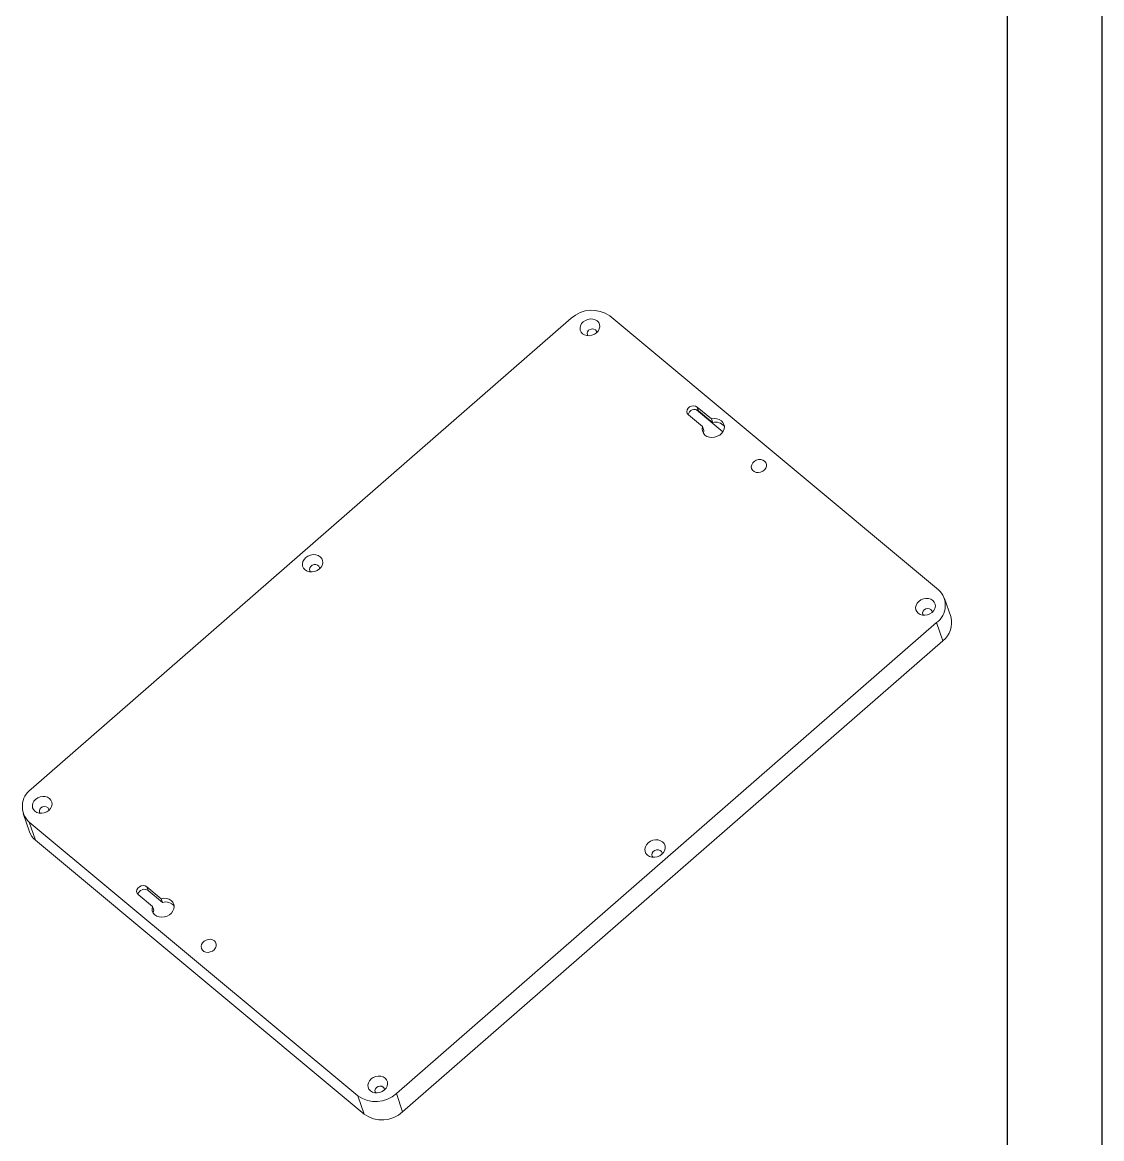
# Model space of a CAD drawing. Header units: inches. Extents: x 1539 to 3411, y 532 to 1105.
# Drawn here: x 3141.3 to 3297.1, y 657.4 to 818.5 of the extents above; entities that cross this region are included whole.
import ezdxf

# ---------------------------------------------------------------- set-up
doc = ezdxf.new("R2010")
doc.units = ezdxf.units.IN

msp = doc.modelspace()

# ---------------------------------------------------------------- linework, layer by layer
for p, q in [((3297.061, 1105.186), (3297.061, 531.77)), ((3283.409, 1091.534), (3283.409, 545.422))]:
    msp.add_line(p, q)
at = {"color": 7, "linetype": 'Continuous', "lineweight": 15}
for p, q in [((3142.528, 707.789), (3220.5, 775.763)), ((3226.051, 776.108), (3273.501, 736.581)), ((3238.563, 762.56), (3242.375, 759.385)), ((3238.671, 762.955), (3240.735, 761.236)), ((3238.858, 762.412), (3238.671, 762.955)), ((3240.921, 760.693), (3238.858, 762.412)), ((3239.459, 760.124), (3237.396, 761.843)), ((3240.921, 760.693), (3240.735, 761.236)), ((3239.646, 759.581), (3239.459, 760.124)), ((3275.273, 732.702), (3274.371, 735.337)), ((3273.223, 731.844), (3195.251, 663.87)), ((3274.126, 729.21), (3273.223, 731.844)), ((3274.126, 729.21), (3196.154, 661.236)), ((3141.38, 704.296), (3142.283, 701.662)), ((3189.7, 663.525), (3142.25, 703.052)), ((3142.25, 703.052), (3143.153, 700.417)), ((3190.603, 660.891), (3143.153, 700.417)), ((3161.306, 691.992), (3159.243, 693.71)), ((3159.429, 693.167), (3159.243, 693.71)), ((3159.429, 693.167), (3161.492, 691.448)), ((3157.967, 692.599), (3160.031, 690.88)), ((3161.492, 691.448), (3161.306, 691.992)), ((3160.217, 690.337), (3160.031, 690.88)), ((3195.251, 663.87), (3196.154, 661.236)), ((3190.603, 660.891), (3189.7, 663.525))]:
    msp.add_line(p, q, dxfattribs=at)
at = {"color": 7, "linetype": 'Continuous', "lineweight": 15, "flags": 128}
for points in [[(3222.131, 773.534), (3221.92, 773.771), (3221.795, 774.055), (3221.765, 774.367), (3221.832, 774.684), (3221.991, 774.986), (3222.232, 775.251), (3222.538, 775.462), (3222.889, 775.605), (3223.259, 775.669), (3223.625, 775.651), (3223.961, 775.551), (3224.245, 775.376), (3224.456, 775.139), (3224.581, 774.855), (3224.611, 774.543), (3224.544, 774.226), (3224.385, 773.925), (3224.144, 773.659), (3223.838, 773.448), (3223.487, 773.305), (3223.117, 773.241), (3222.751, 773.259), (3222.415, 773.359), (3222.131, 773.534)], [(3224.153, 773.667), (3224.154, 773.683), (3224.115, 773.904), (3223.977, 774.085), (3223.762, 774.198), (3223.502, 774.226), (3223.236, 774.165), (3223.006, 774.025), (3222.846, 773.825), (3222.78, 773.598), (3222.819, 773.376), (3222.909, 773.241)], [(3237.396, 761.843), (3237.237, 762.041), (3237.175, 762.282), (3237.216, 762.537), (3237.355, 762.775), (3237.577, 762.969), (3237.853, 763.093), (3238.152, 763.134), (3238.436, 763.086), (3238.671, 762.955)], [(3240.735, 761.236), (3241.125, 761.292), (3241.507, 761.266), (3241.859, 761.16), (3242.16, 760.98), (3242.391, 760.738), (3242.539, 760.447), (3242.596, 760.126), (3242.557, 759.792), (3242.424, 759.467), (3242.207, 759.169), (3241.918, 758.917), (3241.573, 758.725), (3241.195, 758.605), (3240.805, 758.564), (3240.426, 758.605), (3240.082, 758.724), (3239.792, 758.916), (3239.575, 759.168), (3239.442, 759.466), (3239.403, 759.791), (3239.459, 760.124)], [(3239.646, 759.581), (3239.589, 759.248), (3239.592, 759.142)], [(3248.41, 755.153), (3248.155, 755.304), (3247.85, 755.377), (3247.521, 755.367), (3247.199, 755.275), (3246.912, 755.108), (3246.685, 754.882), (3246.538, 754.616), (3246.485, 754.335), (3246.53, 754.063), (3246.669, 753.824), (3246.89, 753.64), (3247.173, 753.527), (3247.493, 753.495), (3247.822, 753.546), (3248.13, 753.678), (3248.39, 753.876), (3248.58, 754.125), (3248.681, 754.401), (3248.685, 754.681), (3248.592, 754.94), (3248.41, 755.153)], [(3182.068, 739.45), (3181.85, 739.696), (3181.721, 739.99), (3181.69, 740.312), (3181.759, 740.64), (3181.924, 740.952), (3182.173, 741.227), (3182.49, 741.445), (3182.852, 741.593), (3183.235, 741.659), (3183.614, 741.64), (3183.961, 741.537), (3184.255, 741.356), (3184.473, 741.111), (3184.602, 740.817), (3184.633, 740.495), (3184.564, 740.167), (3184.399, 739.855), (3184.15, 739.58), (3183.833, 739.361), (3183.471, 739.214), (3183.088, 739.147), (3182.709, 739.166), (3182.362, 739.27), (3182.068, 739.45)], [(3184.174, 739.601), (3184.166, 739.777), (3184.069, 739.981), (3183.887, 740.133), (3183.645, 740.21), (3183.376, 740.204), (3183.115, 740.115), (3182.898, 739.955), (3182.755, 739.745), (3182.704, 739.514), (3182.753, 739.293), (3182.854, 739.149)], [(3270.571, 733.184), (3270.359, 733.421), (3270.235, 733.705), (3270.205, 734.016), (3270.272, 734.333), (3270.431, 734.635), (3270.672, 734.901), (3270.978, 735.112), (3271.328, 735.255), (3271.699, 735.319), (3272.065, 735.3), (3272.401, 735.2), (3272.684, 735.026), (3272.895, 734.788), (3273.02, 734.504), (3273.05, 734.193), (3272.983, 733.876), (3272.824, 733.574), (3272.583, 733.309), (3272.277, 733.097), (3271.927, 732.955), (3271.556, 732.89), (3271.19, 732.909), (3270.854, 733.009), (3270.571, 733.184)], [(3272.592, 733.317), (3272.594, 733.333), (3272.554, 733.554), (3272.417, 733.735), (3272.201, 733.848), (3271.941, 733.876), (3271.676, 733.815), (3271.445, 733.674), (3271.285, 733.475), (3271.22, 733.247), (3271.259, 733.026), (3271.349, 732.891)], [(3143.067, 704.607), (3142.856, 704.844), (3142.731, 705.128), (3142.701, 705.44), (3142.768, 705.757), (3142.927, 706.059), (3143.168, 706.324), (3143.474, 706.535), (3143.824, 706.678), (3144.195, 706.742), (3144.561, 706.724), (3144.897, 706.624), (3145.18, 706.449), (3145.392, 706.212), (3145.516, 705.928), (3145.546, 705.617), (3145.48, 705.299), (3145.32, 704.998), (3145.079, 704.732), (3144.773, 704.521), (3144.423, 704.378), (3144.052, 704.314), (3143.686, 704.332), (3143.35, 704.432), (3143.067, 704.607)], [(3145.089, 704.74), (3145.09, 704.756), (3145.051, 704.977), (3144.913, 705.158), (3144.698, 705.271), (3144.437, 705.3), (3144.172, 705.239), (3143.942, 705.098), (3143.781, 704.898), (3143.716, 704.671), (3143.755, 704.45), (3143.845, 704.314)], [(3231.496, 698.277), (3231.278, 698.522), (3231.149, 698.816), (3231.118, 699.138), (3231.187, 699.466), (3231.352, 699.778), (3231.601, 700.053), (3231.918, 700.272), (3232.28, 700.419), (3232.663, 700.486), (3233.042, 700.466), (3233.389, 700.363), (3233.683, 700.182), (3233.901, 699.937), (3234.03, 699.643), (3234.061, 699.321), (3233.992, 698.993), (3233.827, 698.681), (3233.578, 698.406), (3233.261, 698.187), (3232.899, 698.04), (3232.516, 697.973), (3232.137, 697.993), (3231.79, 698.096), (3231.496, 698.277)], [(3233.602, 698.427), (3233.594, 698.603), (3233.497, 698.807), (3233.315, 698.959), (3233.073, 699.037), (3232.804, 699.03), (3232.543, 698.941), (3232.326, 698.781), (3232.183, 698.571), (3232.132, 698.34), (3232.181, 698.119), (3232.282, 697.975)], [(3159.243, 693.71), (3159.007, 693.841), (3158.723, 693.889), (3158.424, 693.848), (3158.148, 693.724), (3157.926, 693.531), (3157.787, 693.293), (3157.746, 693.037), (3157.809, 692.796), (3157.967, 692.599)], [(3160.031, 690.88), (3159.975, 690.546), (3160.014, 690.221), (3160.146, 689.924), (3160.363, 689.672), (3160.653, 689.48), (3160.997, 689.36), (3161.376, 689.32), (3161.766, 689.361), (3162.145, 689.481), (3162.489, 689.672), (3162.778, 689.925), (3162.996, 690.222), (3163.128, 690.548), (3163.167, 690.881), (3163.111, 691.203), (3162.962, 691.493), (3162.731, 691.736), (3162.43, 691.915), (3162.078, 692.021), (3161.696, 692.047), (3161.306, 691.992)], [(3160.163, 689.898), (3160.161, 690.003), (3160.217, 690.337)], [(3168.981, 685.909), (3168.726, 686.059), (3168.421, 686.133), (3168.093, 686.123), (3167.77, 686.03), (3167.483, 685.863), (3167.256, 685.637), (3167.109, 685.372), (3167.056, 685.09), (3167.101, 684.818), (3167.24, 684.58), (3167.461, 684.395), (3167.744, 684.282), (3168.064, 684.25), (3168.393, 684.302), (3168.702, 684.433), (3168.962, 684.632), (3169.151, 684.88), (3169.252, 685.157), (3169.256, 685.437), (3169.163, 685.695), (3168.981, 685.909)], [(3191.506, 664.257), (3191.295, 664.494), (3191.17, 664.778), (3191.14, 665.089), (3191.207, 665.407), (3191.367, 665.708), (3191.607, 665.974), (3191.913, 666.185), (3192.264, 666.328), (3192.634, 666.392), (3193, 666.374), (3193.336, 666.274), (3193.62, 666.099), (3193.831, 665.862), (3193.956, 665.578), (3193.986, 665.266), (3193.919, 664.949), (3193.76, 664.647), (3193.519, 664.382), (3193.213, 664.171), (3192.862, 664.028), (3192.492, 663.964), (3192.126, 663.982), (3191.79, 664.082), (3191.506, 664.257)], [(3193.528, 664.39), (3193.529, 664.406), (3193.49, 664.627), (3193.352, 664.808), (3193.137, 664.921), (3192.877, 664.949), (3192.611, 664.888), (3192.381, 664.747), (3192.221, 664.548), (3192.155, 664.32), (3192.194, 664.099), (3192.284, 663.964)]]:
    msp.add_lwpolyline(points, dxfattribs=at)
at = {"color": 7, "linetype": 'Continuous', "lineweight": 15}
for centre, radius, start, end in [((3223.487, 772.52), 4.41, 54.46246, 132.65338), ((3238.291, 761.652), 0.948, 53.30183, 166.84829), ((3241.387, 759.245), 1.521, 37.50651, 107.85842), ((3271.445, 734.325), 3.052, 305.62161, 47.64527), ((3272.153, 731.793), 3.25, 307.36644, 16.25141), ((3144.306, 705.308), 3.052, 125.62161, 227.64527), ((3144.928, 702.583), 2.801, 199.21523, 230.65532), ((3158.865, 692.401), 0.952, 53.65778, 166.49234), ((3161.958, 690.001), 1.521, 37.50651, 107.85842), ((3192.264, 667.113), 4.41, 234.46246, 312.65338), ((3193.166, 664.479), 4.41, 234.46246, 312.65338)]:
    msp.add_arc(centre, radius, start, end, dxfattribs=at)

doc.saveas('drawing.dxf')
